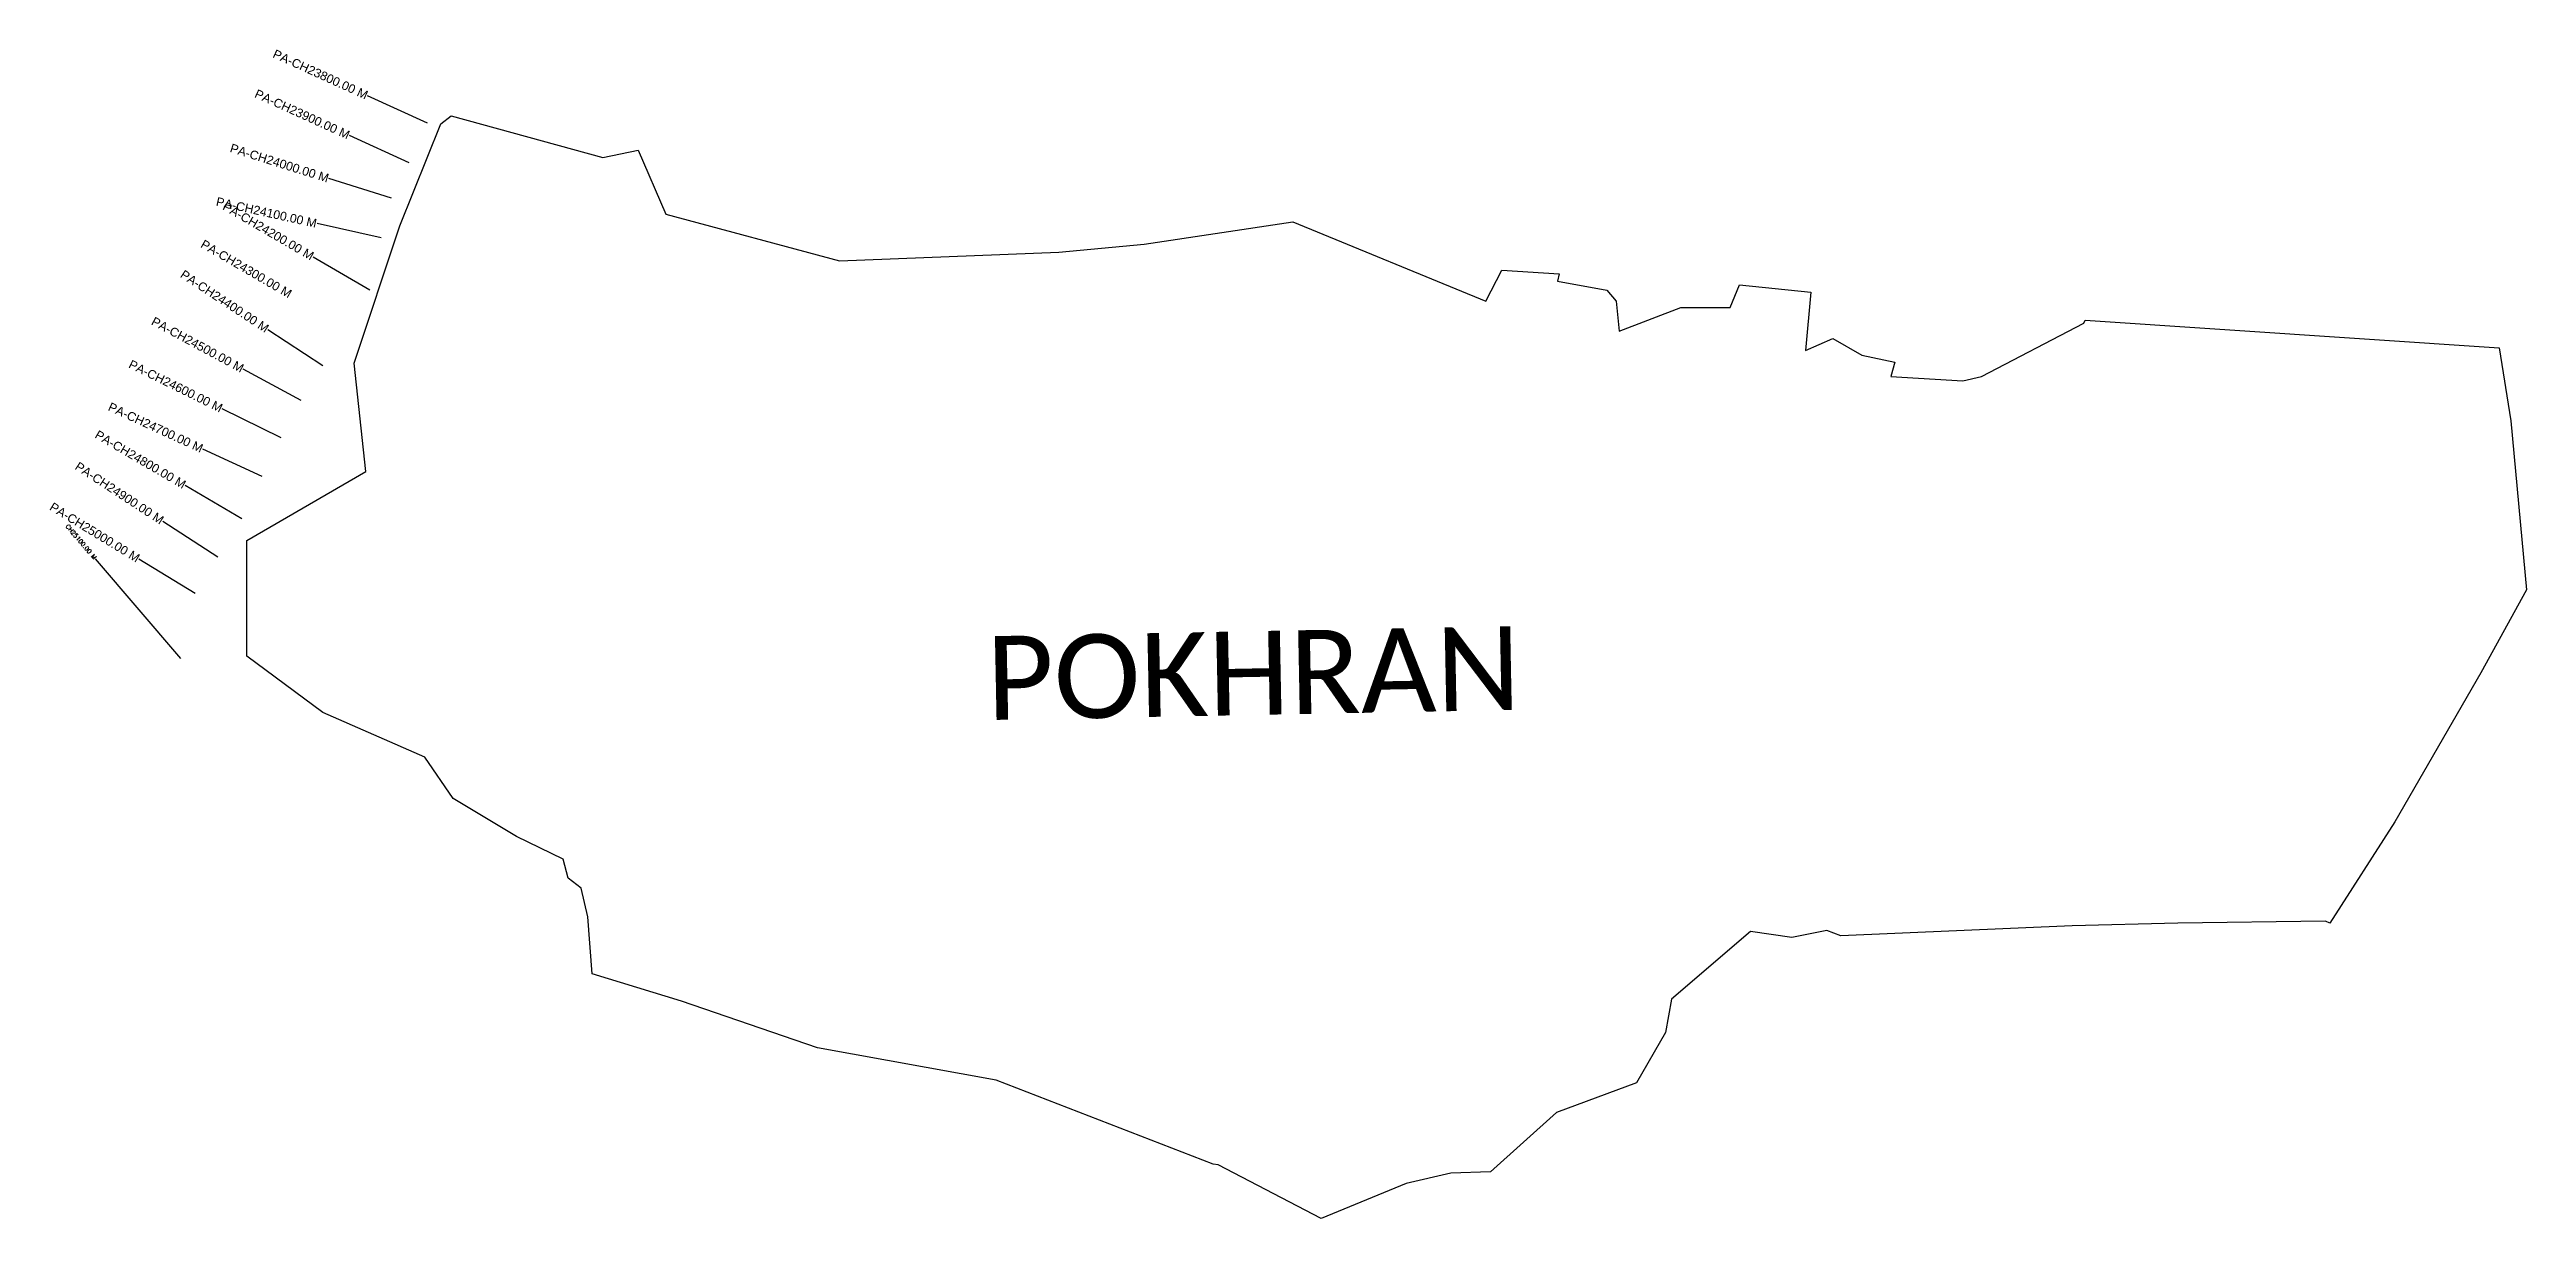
# Model space of a CAD drawing. Header units: metres. Extents: x 257193 to 262850, y 2205558 to 2208230.
import ezdxf
from ezdxf.enums import TextEntityAlignment as Align

# ---------------------------------------------------------------- set-up
doc = ezdxf.new("R2010")
doc.units = ezdxf.units.M
for name, color, linetype in [('CS', 134, 'Continuous'), ('CSMark', 6, 'Continuous'), ('village', 3, 'Continuous'), ('VILLAGE NAME', 250, 'Continuous')]:
    doc.layers.add(name, color=color, linetype=linetype)
doc.styles.add('DynamicDimensions', font='arial.ttf')
doc.styles.get("Standard").update_dxf_attribs({"font": 'simplex.shx'})

msp = doc.modelspace()

# ---------------------------------------------------------------- linework, layer by layer
at = {"color": 6, "flags": 128}
msp.add_lwpolyline([(260032.8, 2207835.7), (260473.3, 2207654.3)], dxfattribs=at)
at = {"layer": 'CS'}
for p, q in [((258056, 2208061.6), (257919.5, 2208123.8)), ((258014.5, 2207970.6), (257878.1, 2208032.8)), ((257974.1, 2207889.6), (257831.1, 2207934.7)), ((257950.4, 2207799.2), (257804, 2207831.8)), ((257924.7, 2207679.8), (257795.1, 2207755.3)), ((257817.2, 2207506.7), (257692, 2207589.3)), ((257767.5, 2207427.7), (257635.5, 2207499)), ((257721.8, 2207341.9), (257587.3, 2207408.2)), ((257679.1, 2207253.7), (257542.9, 2207316.4)), ((257632.2, 2207157.1), (257502.8, 2207233)), ((257577.4, 2207069.2), (257451.9, 2207151.3)), ((257493.2, 2206837.7), (257298.4, 2207065.8)), ((257525.4, 2206986.6), (257397.4, 2207064.7))]:
    msp.add_line(p, q, dxfattribs=at)
at = {"layer": 'village', "color": 6}
for points in [[(262850.5, 2206995, 0), (262746.1, 2206804.8, 0), (262550.1, 2206465, 0), (262401.7, 2206233.3, 0), (262391.7, 2206238, 0), (262054.3, 2206233.1, 0), (261812.6, 2206226.8, 0), (261284.1, 2206203.9, 0), (261252.3, 2206216.4, 0), (261172.6, 2206200, 0), (261078.1, 2206214.2, 0), (260897.9, 2206059.6, 0), (260883.7, 2205983.1, 0), (260817.4, 2205868.2, 0), (260635.3, 2205800.8, 0), (260484.5, 2205664.9, 0), (260393.5, 2205661.5, 0), (260291.6, 2205638, 0), (260097.9, 2205558.2, 0), (259862.2, 2205681.1, 0), (259850.6, 2205682.5, 0), (259355.2, 2205874.4, 0), (258947.3, 2205948, 0), (258636.4, 2206054.8, 0), (258432.2, 2206117.4, 0), (258422.6, 2206247.2, 0), (258407.5, 2206312.9, 0), (258377.4, 2206335.9, 0), (258366.1, 2206379.1, 0), (258259.6, 2206431.4, 0), (258114.8, 2206518.3, 0), (258050.4, 2206612.7, 0), (257817.6, 2206714.3, 0), (257643.5, 2206842.9, 0), (257643.5, 2207107.4, 0), (257915.2, 2207265, 0), (257889.2, 2207512.5, 0), (257993.5, 2207826.7, 0), (258086.7, 2208059.9, 0), (258110.3, 2208077.8, 0), (258456.5, 2207982.6, 0), (258537.5, 2207999.3, 0), (258601, 2207853.3, 0), (258997.5, 2207746.8, 0), (259498.1, 2207766.4, 0), (259693, 2207784.5, 0), (260032.8, 2207835.7, 0)], [(260473.3, 2207654.3, 0), (260510.5, 2207725, 0), (260641.4, 2207716.9, 0), (260637.5, 2207700.1, 0), (260750.1, 2207679.6, 0), (260771.6, 2207654.5, 0), (260778, 2207586.3, 0), (260919.1, 2207639.7, 0), (261031.6, 2207640.3, 0), (261052.9, 2207691.8, 0), (261216.3, 2207675, 0), (261204.1, 2207542.1, 0), (261266.3, 2207569, 0), (261332.3, 2207531.4, 0), (261408.1, 2207514.9, 0), (261398.4, 2207482.6, 0), (261562.8, 2207472.7, 0), (261606.1, 2207482.6, 0), (261839.8, 2207604.1, 0), (261842.8, 2207611, 0), (262788.3, 2207547.5, 0), (262814.5, 2207381, 0), (262850.5, 2206995, 0)]]:
    msp.add_polyline3d(points, dxfattribs=at)

# ---------------------------------------------------------------- texts
at = {"layer": 'CSMark', "style": 'DynamicDimensions'}
for s, rotation, p in [('PA-CH23800.00 M', 335.4916, (257918.6, 2208124.2)), ('PA-CH23900.00 M', 335.4916, (257877.1, 2208033.2)), ('PA-CH24000.00 M', 342.4997, (257830.1, 2207935)), ('PA-CH24100.00 M', 347.4581, (257803, 2207832)), ('PA-CH24200.00 M', 329.7708, (257794.3, 2207755.8)), ('PA-CH24300.00 M', 329.7708, (257743.9, 2207669.4)), ('PA-CH24400.00 M', 326.6087, (257691.1, 2207589.8)), ('PA-CH24500.00 M', 331.626, (257634.6, 2207499.4)), ('PA-CH24600.00 M', 333.7487, (257586.4, 2207408.7)), ('PA-CH24700.00 M', 335.2733, (257542, 2207316.8)), ('PA-CH24800.00 M', 329.622, (257502, 2207233.5)), ('PA-CH24900.00 M', 326.8239, (257451, 2207151.8)), ('PA-CH25000.00 M', 328.6157, (257396.5, 2207065.2))]:
    msp.add_text(s, height=20, rotation=rotation, dxfattribs=at).set_placement(p, align=Align.MIDDLE_RIGHT)
at = {"layer": 'CSMark'}
msp.add_text('CH25100.00 M', height=10, rotation=310.4933, dxfattribs=at).set_placement((257297.7, 2207066.6), align=Align.MIDDLE_RIGHT)
at = {"layer": 'VILLAGE NAME', "insert": (259331, 2206888.6), "char_height": 191.456, "attachment_point": 1, "rotation": 1.1028}
msp.add_mtext_dynamic_manual_height_columns('{\\fCalibri|b0|i0|c0|p34;POKHRAN}', width=1279.793, gutter_width=957.3, heights=[0], dxfattribs=at)

doc.saveas('drawing.dxf')
